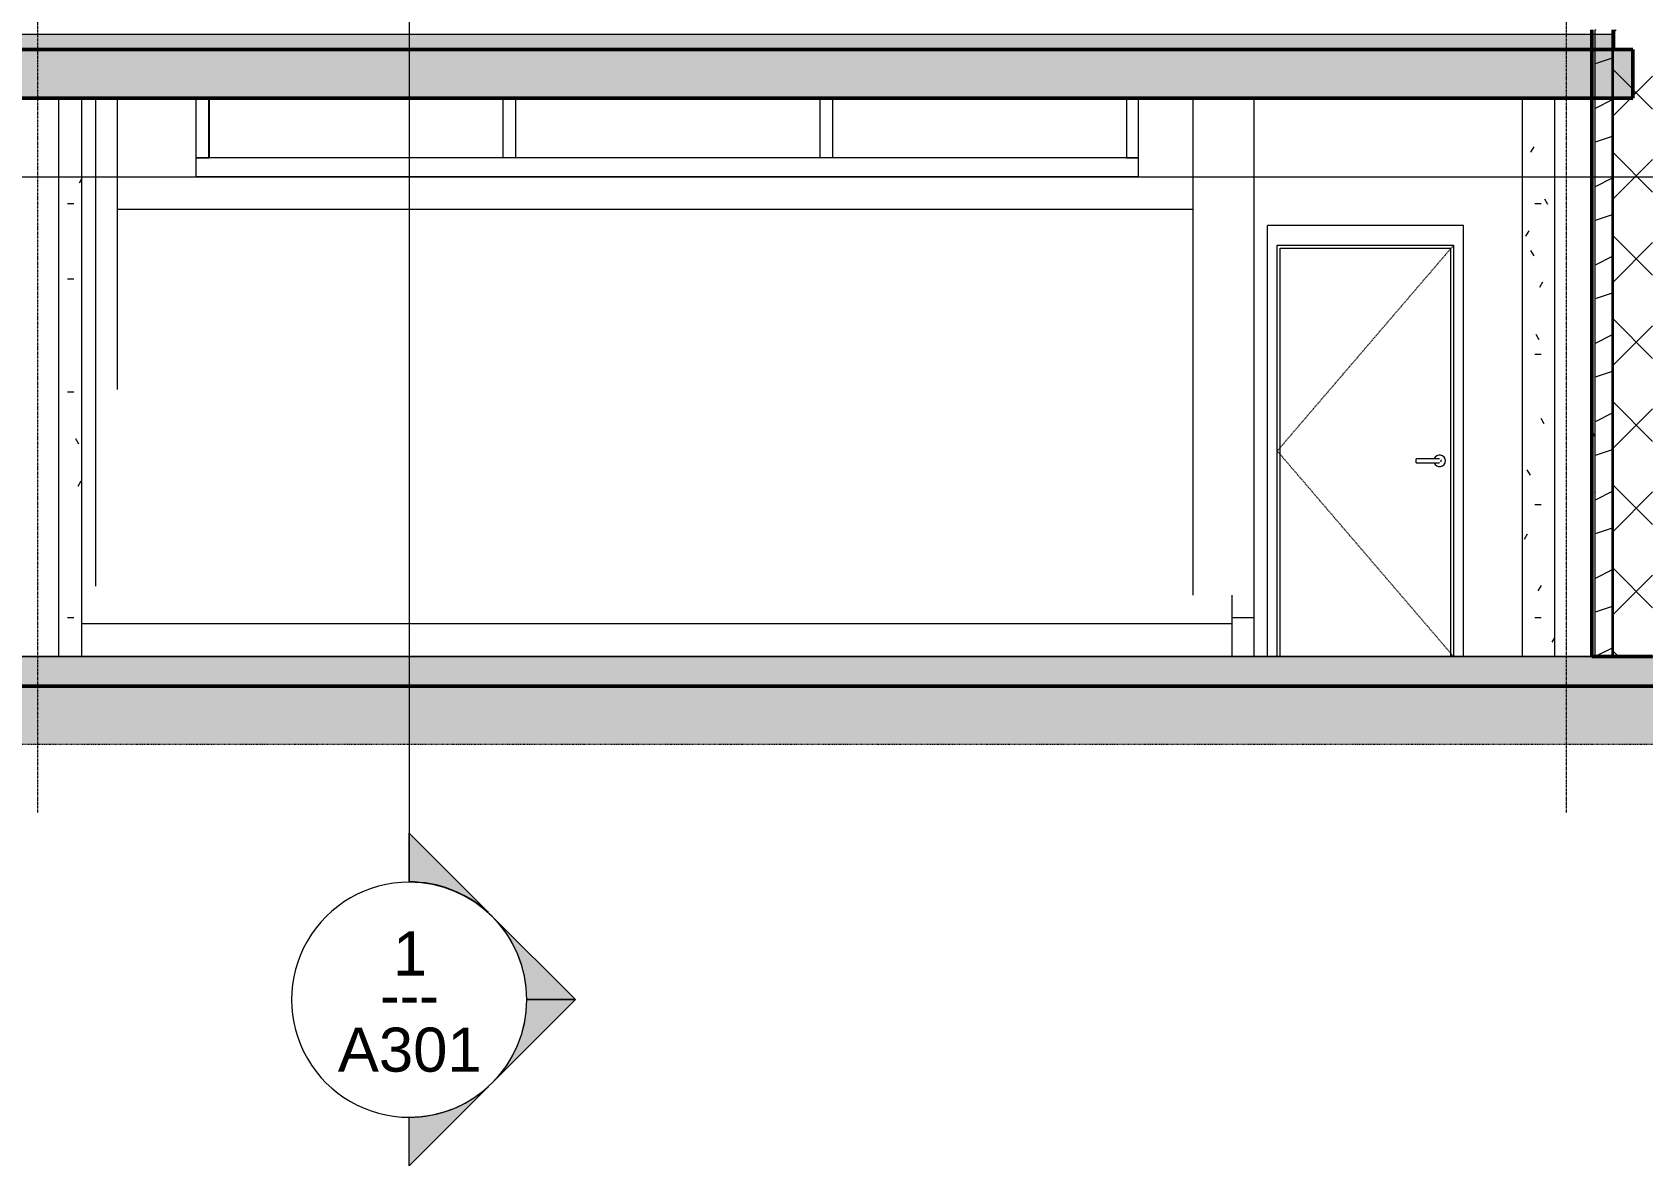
# Model space of a CAD drawing. Header units: inches. Extents: x 9609 to 15463, y -232 to 527.
# Drawn here: x 11534 to 11862.8, y -232 to -0.5 of the extents above; entities that cross this region are included whole.
import ezdxf

# ---------------------------------------------------------------- set-up
doc = ezdxf.new("R2010")
doc.units = ezdxf.units.IN
doc.header["$MEASUREMENT"] = 0
for name, pattern in [('Aligning Line 1_8_', [0.25, 0.125, -0.125]), ('Dash 1_16_', [0.12499999999999999, 0.06249999999999999, -0.06249999999999999]), ('Grid Line 1_2_', [0.8749999999999999, 0.4999999999999999, -0.125, 0.125, -0.125])]:
    doc.linetypes.add(name, pattern=pattern)
for name, color, linetype, lineweight in [('0-1', 7, 'Continuous', 5), ('0-3', 7, 'Continuous', 13), ('A-DOOR', 31, 'Continuous', 13), ('A-DOOR-1', 250, 'Continuous', 9), ('A-DOOR-2', 250, 'Dash 1_16_', 9), ('A-DOOR-FRAM-1', 250, 'Continuous', 9), ('A-FLOR', 192, 'Continuous', 13), ('A-FLOR-1', 192, 'Continuous', 50), ('A-FLOR-LEVL-1', 51, 'Grid Line 1_2_', 9), ('A-FLOR-MCUT', 51, 'Continuous', 13), ('A-FLOR-PATT-1', 8, 'Continuous', 9), ('A-WALL-1', 7, 'Continuous', 13), ('A-WALL-2', 10, 'Continuous', 50), ('A-WALL-PATT-1', 250, 'Continuous', 9), ('A-WALL-PATT-2', 253, 'Continuous', 9), ('A-WALL-PATT-4', 252, 'Continuous', 9), ('C-BLDG-PADS-1', 253, 'Continuous', 9), ('C-BLDG-PADS-2', 7, 'Continuous', 13), ('C-TOPO', 7, 'Continuous', 9), ('C-TOPO-1', 10, 'Continuous', 50), ('C-TOPO-2', 250, 'Continuous', 9), ('G-ANNO-SYMB', 111, 'Aligning Line 1_8_', 9), ('G-ANNO-SYMB-3', 111, 'Continuous', 9), ('I-WALL-2', 7, 'Continuous', 13), ('S-COLS', 52, 'Continuous', 9), ('S-FNDN', 32, 'Continuous', 13), ('S-GRID-1', 1, 'Grid Line 1_2_', 9)]:
    doc.layers.add(name, color=color, linetype=linetype, lineweight=lineweight)
doc.styles.add('Arial', font='arial.ttf', dxfattribs={"height": 8.999999999999991})
doc.styles.add('Century Gothic', font='ufonts.com_century-gothic.ttf', dxfattribs={"height": 8.999999999999991})
pattern_1 = [(49.99999999999999, (10995.947, 72), (27.54270046216776, -2.409921005199992), [2.88, -31.68]), (355, (10995.947, 72), (-5.327844435381706, 28.88426558997774), [2.304, -25.344]), (100.451, (10998.243, 71.79899999999999), (22.21531621912823, 26.47392965322938), [2.448, -26.924]), (46.184, (10995.947, 79.68), (40.98187469590783, -6.356421902997745), [4.32, -47.52]), (96.636, (10999.363, 79.15), (35.89074818015425, 37.40618916795393), [3.671, -40.386]), (351.184, (10995.947, 79.68), (35.89097341714983, 37.40621617016942), [3.456, -38.016]), (21, (10999.787, 77.76), (22.92103572469458, -15.46073055541926), [2.88, -31.68]), (326, (10999.787, 77.76), (9.343532092013643, 27.84573814869183), [2.304, -25.344]), (71.45100000000001, (11001.697, 76.472), (32.26476914719338, 12.38442158028859), [2.448, -26.924]), (37.50000000000001, (10995.947, 72), (0.4668550243151897, 12.7827070445298), [1.267, -23.77, 1.267, -24.461, -25.44]), (37.50000000000001, (10995.947, 72), (0.4668550243151897, 12.7827070445298), [-50.765, 1.267, -24.173]), (7.499999999999999, (10995.947, 72), (10.10158952275669, 15.14509036333994), [1.267, -13.402, 1.267, -23.194, -9.696]), (7.499999999999999, (10995.947, 72), (10.10158952275669, 15.14509036333994), [-39.13, 1.267, -8.429]), (327.5, (10987.384, 72), (20.49916090120071, -0.8657796178497925), [1.267, -8.333, 1.267, -28.685, -39.744]), (327.5, (10987.384, 72), (20.49916090120071, -0.8657796178497925), [-39.552, 1.267, -38.477]), (317.5, (10983.544, 72), (22.39477935398379, 3.844287929692774), [1.267, -11.213, 1.267, -18.624, -28.224]), (317.5, (10983.544, 72), (22.39477935398379, 3.844287929692774), [-32.371, 1.267, -26.957])]
pattern_2 = [(0, (10995.947, 72), (30.72, 7.68), [1.267, -21.773, 1.267, -21.773, -122.88]), (0, (10995.947, 72), (30.72, 7.68), [-46.08, 1.267, -44.813, 1.267, -21.773, -53.76]), (0, (10995.947, 72), (30.72, 7.68), [-115.2, 1.267, -14.093, 1.267, -37.133]), (120, (11007.467, 75.84), (-22.01107510106448, 22.76430040425796), [1.267, -21.773, 1.267, -21.773, -122.88]), (120, (11007.467, 75.84), (-22.01107510106448, 22.76430040425796), [-46.07999999999999, 1.267, -44.813, 1.267, -21.773, -53.75999999999999]), (120, (11007.467, 75.84), (-22.01107510106448, 22.76430040425796), [-115.2, 1.267, -14.093, 1.267, -37.133]), (240, (11011.307, 91.2), (-8.708924898935503, -30.44430040425795), [1.267, -21.773, 1.267, -21.773, -122.88]), (240, (11011.307, 91.2), (-8.708924898935503, -30.44430040425795), [-46.08, 1.267, -44.813, 1.267, -21.773, -53.76]), (240, (11011.307, 91.2), (-8.708924898935503, -30.44430040425795), [-115.2, 1.267, -14.093, 1.267, -37.133])]

# ---------------------------------------------------------------- blocks, each defined once
blk = doc.blocks.new('CTR - 2nd Phase_rvt-1-BUILDING SECTION - EAST_WEST - LOOKING NORTH')
at = {"layer": 'A-FLOR-LEVL-1'}
for p, q in [((9609.49031869057, -30), (12558.4813005195, -30)), ((9609.49031869057, -128), (12558.4813005195, -128))]:
    blk.add_line(p, q, dxfattribs=at)
blk = doc.blocks.new('CTR  - Topography_rvt-1-BUILDING SECTION - EAST_WEST - LOOKING NORTH')
at = {"layer": 'C-BLDG-PADS-1'}
h = blk.add_hatch(dxfattribs=at)
h.set_pattern_fill('FP_2', color=256, style=0, pattern_type=2)
h.set_pattern_definition(pattern_1)
h.paths.add_polyline_path([(12082.18939611051, -134), (12082.18939611051, -128), (9896.189396110512, -128), (9896.189396110512, -134.0000000000002), (12031.20210150602, -134)], flags=0)
at = {"layer": 'C-TOPO'}
h = blk.add_hatch(dxfattribs=at)
h.set_pattern_fill('FP_16', color=256, style=0, pattern_type=2)
h.set_pattern_definition([(0, (10995.947, 72), (24, 24), [24, -24]), (0, (10995.947, 81), (24, 24), [24, -24]), (0, (10995.947, 90), (24, 24), [24, -24]), (90, (10998.947, 93), (-24, 24), [24, -24]), (90, (11007.947, 93), (-24, 24), [24, -24]), (90, (11016.947, 93), (-24, 24), [24, -24])])
h.paths.add_polyline_path([(12070.18939611052, -145.8905844067375), (12070.18939611052, -134.0062805993544), (9908.18939611051, -134.0062805993542), (9908.18939611051, -145.8905844067452), (12031.20210150602, -145.8905844067375)], flags=0)
at = {"layer": 'A-FLOR-LEVL-1'}
blk.add_line((9609.49031869057, -128), (12558.4813005195, -128), dxfattribs=at)
at = {"layer": 'C-BLDG-PADS-2'}
for p, q in [((12082.18939611051, -128), (9896.189396110512, -128)), ((9896.189396110512, -134), (12082.18939611051, -134))]:
    blk.add_line(p, q, dxfattribs=at)
at = {"layer": 'C-TOPO-1'}
blk.add_line((11374.70991170113, -134.006280599354), (12070.18939611052, -134.006280599354), dxfattribs=at)
at = {"layer": 'C-TOPO-2'}
blk.add_line((12070.18939611052, -134.0062751770021), (11374.70947265623, -134.0062751770021), dxfattribs=at)
blk = doc.blocks.new('HOLLOW METAL - GARGE-1952668-BUILDING SECTION - EAST_WEST - LOOKING NORTH')
at = {"layer": 'A-DOOR-1'}
for p, q in [((11820.63321992947, -87.60629921259836), (11816.49936166175, -87.60629921259836)), ((11816.49936166175, -87.99999999999987), (11816.49936166175, -87.6062992125983)), ((11816.49936166175, -88.39370078740146), (11816.49936166175, -87.99999999999987)), ((11816.49936166175, -88.3937007874015), (11820.63321992947, -88.3937007874015))]:
    blk.add_line(p, q, dxfattribs=at)
at = {"layer": 'A-DOOR-1', "flags": 128}
for points in [[(11821.22377111057, -87.60629921259836), (11821.22329873261, -87.60629921259836), (11821.22188235445, -87.60629921259836), (11821.21952424198, -87.60629921259836), (11821.21622816768, -87.60629921259836), (11821.21199940457, -87.60629921259836), (11821.20684471776, -87.60629921259836), (11821.20077235367, -87.60629921259836), (11821.19379202676, -87.60629921259836), (11821.18591490408, -87.60629921259836), (11821.17715358734, -87.60629921259836), (11821.16752209279, -87.60629921259836), (11821.15703582875, -87.60629921259836), (11821.14571157101, -87.60629921259836), (11821.13356743597, -87.60629921259836), (11821.12062285166, -87.60629921259836), (11821.10689852664, -87.60629921259836), (11821.09241641692, -87.60629921259836), (11821.07719969077, -87.60629921259836), (11821.06127269172, -87.60629921259836), (11821.04466089955, -87.60629921259836), (11821.02739088961, -87.60629921259836), (11821.00949029021, -87.60629921259836), (11820.99098773851, -87.60629921259836), (11820.97191283463, -87.60629921259836), (11820.95229609435, -87.60629921259836), (11820.93216890027, -87.60629921259836), (11820.91156345162, -87.60629921259836), (11820.8905127127, -87.60629921259836), (11820.86905036022, -87.60629921259836), (11820.84721072935, -87.60629921259836), (11820.82502875886, -87.60629921259836), (11820.80253993515, -87.60629921259836), (11820.77978023556, -87.60629921259836), (11820.75678607074, -87.60629921259836), (11820.73359422645, -87.60629921259836), (11820.71024180471, -87.60629921259836), (11820.68676616439, -87.60629921259836), (11820.66320486151, -87.60629921259836), (11820.63959558915, -87.60629921259836), (11820.63321992947, -87.60629921259836)], [(11820.63321992947, -88.3937007874015), (11820.656835678, -88.3937007874015), (11820.68041364638, -88.3937007874015), (11820.70391611487, -88.3937007874015), (11820.72730548455, -88.3937007874015), (11820.75054433742, -88.3937007874015), (11820.77359549625, -88.3937007874015), (11820.79642208413, -88.3937007874015), (11820.81898758337, -88.3937007874015), (11820.841255894, -88.3937007874015), (11820.86319139146, -88.3937007874015), (11820.88475898364, -88.3937007874015), (11820.90592416699, -88.3937007874015), (11820.92665308174, -88.3937007874015), (11820.94691256603, -88.3937007874015), (11820.96667020903, -88.3937007874015), (11820.98589440271, -88.3937007874015), (11821.00455439247, -88.3937007874015), (11821.0226203263, -88.3937007874015), (11821.04006330256, -88.3937007874015), (11821.05685541622, -88.3937007874015), (11821.07296980346, -88.3937007874015), (11821.08838068472, -88.3937007874015), (11821.10306340587, -88.3937007874015), (11821.11699447768, -88.3937007874015), (11821.13015161341, -88.3937007874015), (11821.14251376445, -88.3937007874015), (11821.15406115401, -88.3937007874015), (11821.16477530871, -88.3937007874015), (11821.17463908819, -88.3937007874015), (11821.18363671252, -88.3937007874015), (11821.19175378741, -88.3937007874015), (11821.19897732727, -88.3937007874015), (11821.20529577599, -88.3937007874015), (11821.21069902539, -88.3937007874015), (11821.21517843143, -88.3937007874015), (11821.218726828, -88.3937007874015), (11821.22133853845, -88.3937007874015), (11821.22300938457, -88.3937007874015), (11821.22373669338, -88.3937007874015)]]:
    blk.add_lwpolyline(points, dxfattribs=at)
at = {"layer": 'A-DOOR-1'}
for centre, radius, start, end in [((11821.32219630742, -87.99999999999984), 1.181102362204152, 199.5632545646398, 0), ((11821.32219630742, -87.99999999999984), 1.181102362204911, 0, 160.3656609248553), ((11821.22377111057, -87.99999999999987), 0.3937007874028495, 75.00000000006432, 90.00000000000081), ((11821.22377111057, -87.99999999999987), 0.3937007874014561, 269.9999999999996, 284.9999999999866), ((11821.22377111057, -87.99999999999987), 0.3937007874006586, 2.068123876063284e-12, 30.0000000000106), ((11821.22377111057, -87.99999999999987), 0.3937007874028495, 329.9999999998537, 0)]:
    blk.add_arc(centre, radius, start, end, dxfattribs=at)
at = {"layer": 'A-DOOR-2'}
for p, q in [((11824.17689611057, -43.99999999999988), (11788.17689611057, -86.00000000000011)), ((11788.17689611057, -86.00000000000011), (11824.17689611057, -128))]:
    blk.add_line(p, q, dxfattribs=at)
at = {"layer": 'A-DOOR-FRAM-1'}
for p, q in [((11786.17689611057, -128.0000000000001), (11786.17689611057, -39.99999999999996)), ((11826.17689611057, -39.99999999999996), (11786.17689611057, -39.99999999999996)), ((11826.17689611057, -127.9999999999998), (11826.17689611057, -39.99999999999996)), ((11788.17689611057, -128.0000000000001), (11788.17689611057, -43.99999999999988)), ((11788.17689611057, -43.99999999999988), (11824.17689611057, -43.99999999999988)), ((11788.80189611057, -128.0000000000001), (11788.80189611057, -44.62499999999989)), ((11788.80189611057, -44.62499999999989), (11823.55189611057, -44.62499999999989)), ((11823.55189611057, -44.62499999999989), (11823.55189611057, -127.9999999999998)), ((11824.17689611057, -43.99999999999988), (11824.17689611057, -127.9999999999998))]:
    blk.add_line(p, q, dxfattribs=at)
blk = doc.blocks.new('CTR - 1st Phase - Common Walls_rvt-1-BUILDING SECTION - EAST_WEST - LOOKING NORTH')
at = {"layer": 'A-WALL-PATT-1'}
h = blk.add_hatch(dxfattribs=at)
h.set_pattern_fill('FP_1', color=256, style=0, pattern_type=2)
h.set_pattern_definition(pattern_2)
h.paths.add_polyline_path([(11853.03939611053, -127.9999999999994), (11853.03939611053, -1.467245334513568e-26), (11852.41439611053, -1.467245334513568e-26), (11852.41439611053, -127.9999999999994)], flags=0)
at = {"layer": 'A-WALL-PATT-2'}
h = blk.add_hatch(dxfattribs=at)
h.set_pattern_fill('FP_3', color=256, style=0, pattern_type=2)
h.set_pattern_definition([(216.87, (11002.345, 87.994), (47.98094285780206, 31.98708571402424), [7.997000000000001, -71.971]), (206.565, (11011.941, 83.196), (-15.99371410196689, -15.9941327437453), [17.881, -17.881]), (198.435, (11011.941, 75.199), (-31.9867404745119, -15.99388029266887), [10.115, -40.46099999999999])])
h.paths.add_polyline_path([(11853.03939611053, -127.9999999999994), (11856.53939611053, -127.9999999999992), (11856.53939611053, -1.467245334513568e-26), (11853.03939611053, -1.467245334513568e-26), (11853.03939611053, -103.8375844067382)], flags=0)
at = {"layer": 'A-WALL-PATT-4'}
h = blk.add_hatch(dxfattribs=at)
h.set_pattern_fill('FP_19', color=256, style=0, pattern_type=2)
h.set_pattern_definition([(45, (10995.947, 72), (-8.485281374238571, 8.485281374238571), []), (135, (10995.947, 72), (-8.485281374238571, -8.48528137423857), [])])
h.paths.add_polyline_path([(11864.78939611053, -127.9999999999994), (11864.78939611053, -1.467245334513569e-26), (11856.78939611053, -1.467245334513568e-26), (11856.78939611053, -127.9999999999992), (11858.98060150602, -127.9999999999992)], flags=0)
at = {"layer": 'A-FLOR-LEVL-1'}
for p, q in [((9609.49031869057, -30), (12558.4813005195, -30)), ((9609.49031869057, -128), (12558.4813005195, -128))]:
    blk.add_line(p, q, dxfattribs=at)
at = {"layer": 'A-WALL-1'}
for p, q in [((11853.03939611053, -127.9999999999991), (11853.03939611053, 8.526512829119734e-14)), ((11856.53939611053, -127.9999999999991), (11856.53939611053, 8.526512829119734e-14)), ((11856.78939611053, -127.9999999999991), (11856.78939611053, 8.526512829119734e-14)), ((11546.98939611057, -13.99999999999999), (11546.98939611057, -113.6192827013781)), ((11551.36439611052, -14.00000000000006), (11551.36439611052, -73.47686733679417)), ((11770.98939611056, -115.4763383654406), (11770.98939611056, -14.00000000000003)), ((11783.36439611056, -13.99999999999997), (11783.36439611056, -120)), ((11778.98939611056, -120), (11783.36439611056, -120))]:
    blk.add_line(p, q, dxfattribs=at)
at = {"layer": 'A-WALL-2'}
for p, q in [((11852.41439611053, 8.526512829119734e-14), (11852.41439611053, -127.9999999999991)), ((11852.41439611053, -127.9999999999991), (11864.78939611053, -127.9999999999991))]:
    blk.add_line(p, q, dxfattribs=at)
at = {"layer": 'I-WALL-2'}
for p, q in [((11539.48939611057, -128), (11539.48939611057, -14.0000000000001)), ((11844.75189611051, -14.0000000000001), (11844.75189611051, -128)), ((11783.36439611057, -120), (11783.36439611057, -128))]:
    blk.add_line(p, q, dxfattribs=at)
at = {"layer": '0-3'}
blk.add_blockref('HOLLOW METAL - GARGE-1952668-BUILDING SECTION - EAST_WEST - LOOKING NORTH', (0, 0), dxfattribs=at)
blk = doc.blocks.new('Concrete-Rectangular-Column - ONE-1856735-BUILDING SECTION - EAST_WEST - LOOKING NORTH')
at = {"layer": 'S-COLS'}
h = blk.add_hatch(dxfattribs=at)
h.set_pattern_fill('FP_1', color=256, style=0, pattern_type=2)
h.set_pattern_definition(pattern_2)
h.paths.add_polyline_path([(11844.75189611051, -128.0000000000002), (11844.75189611051, -14.00000000000006), (11838.18939611051, -14.00000000000006), (11838.18939611051, -128.0000000000002)], flags=0)
blk.add_line((11838.18939611051, -13.99999999999994), (11838.18939611051, -128), dxfattribs=at)
blk = doc.blocks.new('Concrete-Rectangular-Column - ONE-V1-BUILDING SECTION - EAST_WEST - LOOKING NORTH')
at = {"layer": 'S-COLS'}
h = blk.add_hatch(dxfattribs=at)
h.set_pattern_fill('FP_1', color=256, style=0, pattern_type=2)
h.set_pattern_definition(pattern_2)
h.paths.add_polyline_path([(11539.48939611057, -128.0000000000002), (11544.18939611051, -128.0000000000002), (11544.18939611051, -14.00000000000125), (11539.48939611057, -14.00000000000125), (11539.48939611057, -61.78458440673932)], flags=0)
blk.add_line((11544.18939611051, -128), (11544.18939611051, -14.0000000000001), dxfattribs=at)
blk = doc.blocks.new('Door-Sectional_Model3502_Comcl_Amarr - one-1908623-BUILDING SECTION - EAST_WEST - LOOKING NORTH')
at = {"layer": 'A-DOOR'}
for p, q in [((11570.11791825841, -26.12499999999857), (11570.11791825841, -14.00000000000008)), ((11570.16439611051, -14), (11570.16439611051, -26.12500000000093)), ((11630.20606277716, -26.12499999999874), (11630.20606277716, -14.00000000000014)), ((11632.70606277716, -14.00000000000014), (11632.70606277716, -26.12499999999874)), ((11694.87272944383, -26.12499999999893), (11694.87272944383, -14.00000000000009)), ((11697.37272944383, -14.00000000000009), (11697.37272944383, -26.12499999999893)), ((11757.4143961105, -14.00000000000012), (11757.4143961105, -26.12499999999858)), ((11567.53939611058, -26.12499999999858), (11570.11791825841, -26.12499999999858)), ((11759.7893961105, -26.12499999999858), (11567.53939611058, -26.12499999999858)), ((11632.70606277716, -26.12499999999874), (11630.20606277716, -26.12499999999874)), ((11697.37272944383, -26.12499999999893), (11694.87272944383, -26.12499999999893)), ((11757.4143961105, -26.12499999999858), (11759.7893961105, -26.12499999999858))]:
    blk.add_line(p, q, dxfattribs=at)
blk = doc.blocks.new('Section - Section Head - Filled-22785-BUILDING SECTION - EAST_WEST - LOOKING NORTH')
at = {"layer": 'G-ANNO-SYMB-3'}
h = blk.add_hatch(color=256, dxfattribs=at)
edge = h.paths.add_edge_path(flags=0)
edge.add_arc((10178.18939611049, 472.9348735142124), 24.03123559096272, 89.99999999999989, 132.0783950246248, ccw=False)
edge.add_line((10178.18939611049, 496.9661091051759), (10178.18939611049, 506.8759990111665))
edge.add_line((10178.18939611049, 506.8759990111665), (10162.08494075386, 490.7715436545296))
h = blk.add_hatch(color=256, dxfattribs=at)
edge = h.paths.add_edge_path(flags=0)
edge.add_line((10161.21883336202, 489.9054362626894), (10144.24827061354, 472.9348735142124))
edge.add_line((10144.24827061354, 472.9348735142124), (10154.18939611049, 472.9348735142124))
edge.add_arc((10178.18939611049, 472.934873514212), 23.99999999999891, 135.0000000000001, 179.9999999999995, ccw=False)
h = blk.add_hatch(color=256, dxfattribs=at)
edge = h.paths.add_edge_path(flags=0)
edge.add_arc((10178.18939611049, 472.9348735142123), 23.99999999999986, 180, 225.000000000001, ccw=False)
edge.add_line((10154.18939611049, 472.9348735142124), (10144.24827061354, 472.9348735142124))
edge.add_line((10144.24827061354, 472.9348735142124), (10161.21883336202, 455.9643107657351))
h = blk.add_hatch(color=256, dxfattribs=at)
edge = h.paths.add_edge_path(flags=0)
edge.add_line((10162.08494075386, 455.0982033738949), (10178.18939611049, 438.9937480172578))
edge.add_line((10178.18939611049, 438.9937480172578), (10178.18939611049, 448.9036379232484))
edge.add_arc((10178.18939611049, 472.9348735142122), 24.03123559096389, 227.9216049753765, 270, ccw=False)
for p, q in [((10162.08494075386, 490.7715436545296), (10178.18939611049, 506.8759990111665)), ((10178.18939611049, 506.8759990111665), (10178.18939611049, 496.9661091051759)), ((10144.24827061354, 472.9348735142124), (10161.21883336202, 489.9054362626894)), ((10154.18939611049, 472.9348735142124), (10144.24827061354, 472.9348735142124)), ((10161.21883336202, 455.9643107657351), (10144.24827061354, 472.9348735142124)), ((10144.24827061354, 472.9348735142124), (10154.18939611049, 472.9348735142124)), ((10178.18939611049, 438.9937480172578), (10162.08494075386, 455.0982033738949)), ((10178.18939611049, 448.9036379232484), (10178.18939611049, 438.9937480172578))]:
    blk.add_line(p, q, dxfattribs=at)
for centre, radius, start, end in [((10178.18939611049, 472.9661091051759), 23.99999999999984, 89.9999999999998, 269.9999999999994), ((10178.18939611049, 472.9348735142124), 24.03123559096272, 89.9999999999996, 132.0783950246245), ((10178.18939611049, 472.9661091051759), 24, 269.9999999999996, 90), ((10178.18939611049, 472.934873514212), 23.99999999999891, 134.9999999999998, 179.9999999999992), ((10178.18939611049, 472.9348735142123), 23.99999999999986, 179.9999999999997, 225.0000000000007), ((10178.18939611049, 472.9348735142122), 24.03123559096389, 227.9216049753762, 269.9999999999996)]:
    blk.add_arc(centre, radius, start, end, dxfattribs=at)

msp = doc.modelspace()

# ---------------------------------------------------------------- hatches: boundary and pattern name
at = {"layer": 'A-FLOR-PATT-1'}
h = msp.add_hatch(dxfattribs=at)
h.set_pattern_fill('FP_1', color=256, style=0, pattern_type=2)
h.set_pattern_definition(pattern_2)
h.paths.add_polyline_path([(11837.45291400602, -4.000000000000283), (11856.78939611049, -3.961709406738123), (11856.78939611049, -0.999999999999943), (11285.28939611048, -1.000000000000113), (11285.28939611048, -3.999999999999943), (11832.07099213102, -4.000000000000113)], flags=0)
h.paths.add_polyline_path([(10793.36007025602, -4.000000000000113), (10813.48939611049, -3.961709406741874), (10813.48939611049, -1.000000000000113), (10085.80344719708, -1.000000000000113), (10085.80344719708, -4.000000000000113), (10782.59622650602, -3.999999999999943)], flags=0)
h = msp.add_hatch(dxfattribs=at)
h.set_pattern_fill('FP_2', color=256, style=0, pattern_type=2)
h.set_pattern_definition(pattern_1)
h.paths.add_polyline_path([(11842.83483588102, -14.00000000000006), (11860.78939611049, -14.00000000000006), (11860.78939611049, -4.000000000000113), (11279.78939611049, -3.999999999999943), (11279.78939611049, -14.00000000000006), (11837.45291400602, -14.00000000000006)], flags=0)
h.paths.add_polyline_path([(10814.88775775602, -14.00000000000023), (10818.98939611049, -14.00000000000023), (10818.98939611049, -4.000000000000113), (10085.80344719708, -4.000000000000113), (10085.80344719708, -14.00000000000006), (10804.12391400602, -14.00000000000023)], flags=0)

# ---------------------------------------------------------------- linework, layer by layer
at = {"layer": 'A-FLOR'}
for p, q in [((11770.98939611056, -36.73342658158808), (11551.36439611052, -36.73342658158796)), ((11778.98939611056, -127.9999999999996), (11778.98939611056, -115.4763383654405)), ((11778.98939611056, -121.2812499999998), (11544.18939611051, -121.2812499999998))]:
    msp.add_line(p, q, dxfattribs=at)
at = {"layer": 'A-FLOR-1'}
for p, q in [((11856.78939611049, -3.999999999999996), (11856.78939611049, -1.467245334513568e-26)), ((11860.78939611049, -3.999999999999996), (11285.28939611049, -3.999999999999996)), ((11860.78939611049, -14), (11860.78939611049, -3.999999999999996)), ((11279.78939611049, -14), (11860.78939611049, -14))]:
    msp.add_line(p, q, dxfattribs=at)
at = {"layer": 'A-FLOR-LEVL-1'}
for p, q in [((9610.24031869057, -30), (12557.73130051951, -30)), ((9610.24031869057, -128), (12557.73130051951, -128))]:
    msp.add_line(p, q, dxfattribs=at)
at = {"layer": 'A-FLOR-MCUT'}
msp.add_line((11856.78939611049, -0.9999999999999963), (11285.28939611049, -0.9999999999999963), dxfattribs=at)
at = {"layer": 'G-ANNO-SYMB'}
msp.add_line((9706.240318690585, -145.8386732357346), (12461.75585150602, -145.8386732357249), dxfattribs=at)
at = {"layer": 'G-ANNO-SYMB-3'}
msp.add_line((11610.9893961105, 467.2810495269948), (11610.9893961105, -174.014676581588), dxfattribs=at)
at = {"layer": 'S-FNDN'}
for p, q in [((11567.53939611058, -30.00000000000002), (11567.53939611058, -14.00000000000295)), ((11759.7893961105, -14.00000000000007), (11759.7893961105, -29.99999999999978)), ((11759.7893961105, -29.99999999999978), (11567.53939611058, -30.00000000000002))]:
    msp.add_line(p, q, dxfattribs=at)
at = {"layer": 'S-GRID-1'}
for p, q in [((11535.18939611051, -159.8355747435264), (11535.18939611051, 470.5000000001494)), ((11847.18939611051, -159.8355747435265), (11847.18939611051, 470.5000000001494))]:
    msp.add_line(p, q, dxfattribs=at)

# ---------------------------------------------------------------- block references
at = {"layer": '0-1'}
for name in ['CTR - 2nd Phase_rvt-1-BUILDING SECTION - EAST_WEST - LOOKING NORTH', 'CTR - 1st Phase - Common Walls_rvt-1-BUILDING SECTION - EAST_WEST - LOOKING NORTH', 'CTR  - Topography_rvt-1-BUILDING SECTION - EAST_WEST - LOOKING NORTH']:
    msp.add_blockref(name, (0, 0), dxfattribs=at)
at = {"layer": 'A-DOOR'}
msp.add_blockref('Door-Sectional_Model3502_Comcl_Amarr - one-1908623-BUILDING SECTION - EAST_WEST - LOOKING NORTH', (0, 0), dxfattribs=at)
at = {"layer": 'G-ANNO-SYMB-3', "rotation": 180}
msp.add_blockref('Section - Section Head - Filled-22785-BUILDING SECTION - EAST_WEST - LOOKING NORTH', (21789.17879222099, 274.9201969325963), dxfattribs=at)
at = {"layer": 'S-COLS'}
for name in ['Concrete-Rectangular-Column - ONE-V1-BUILDING SECTION - EAST_WEST - LOOKING NORTH', 'Concrete-Rectangular-Column - ONE-1856735-BUILDING SECTION - EAST_WEST - LOOKING NORTH']:
    msp.add_blockref(name, (0, 0), dxfattribs=at)

# ---------------------------------------------------------------- texts
at = {"layer": 'G-ANNO-SYMB-3', "char_height": 8.999999999999991, "attachment_point": 1}
for s, insert, width, style in [('1', (11607.66841963473, -184.1060401214199), 8.483999999999991, 'Arial'), ('---', (11605.01710854802, -192.6127330348058), 15.45299999999999, 'Century Gothic'), ('A301', (11596.42432514654, -203.7422843107528), 35.75399999999996, 'Arial')]:
    msp.add_mtext(s, dxfattribs=dict(at, insert=insert, width=width, style=style))

doc.saveas('drawing.dxf')
